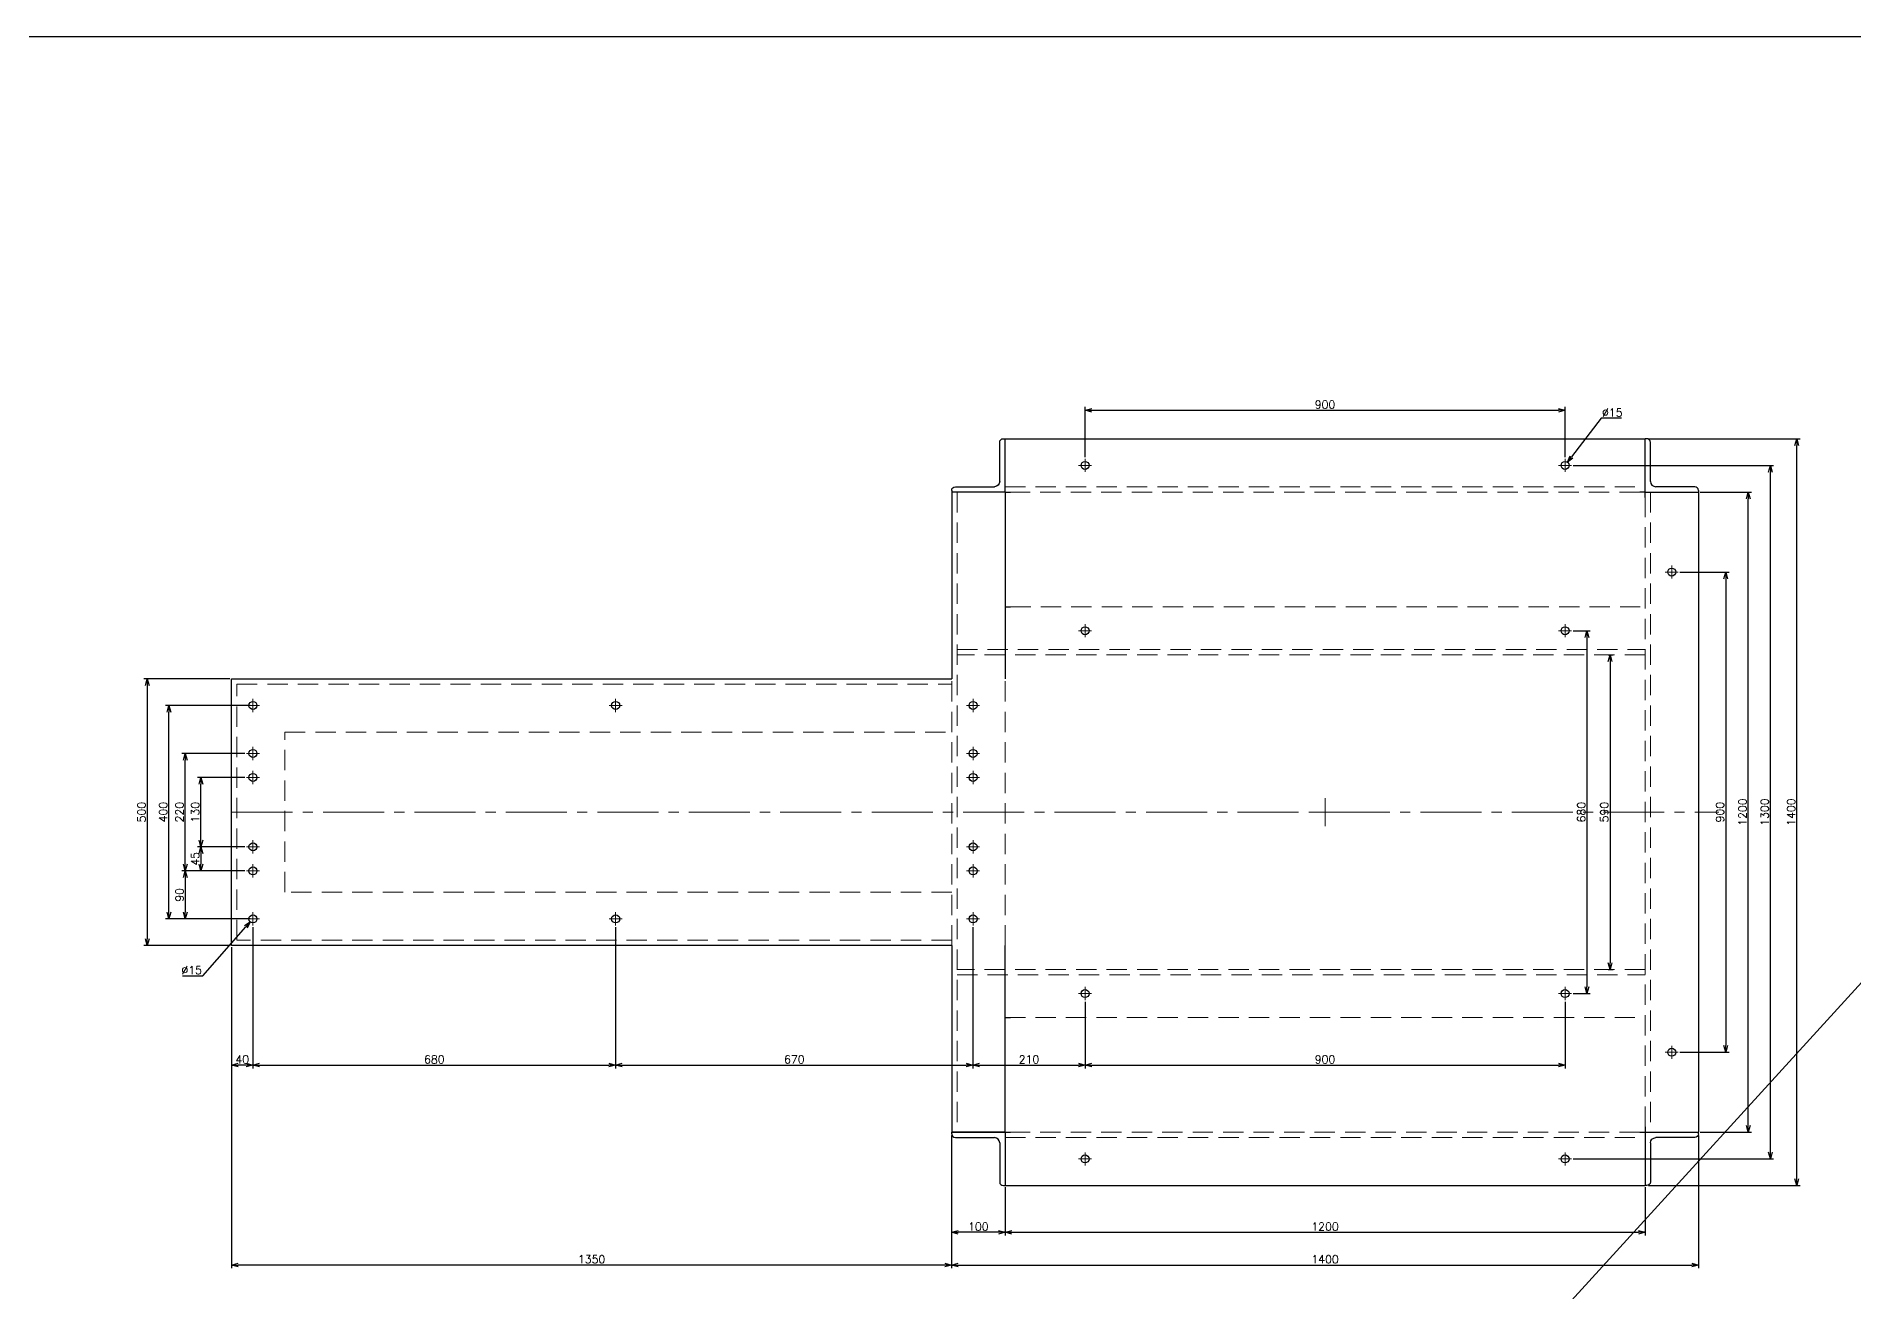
# Model space of a CAD drawing. Header units: millimetres. Extents: x -16130 to 36813, y -8099 to 27484.
# Drawn here: x -8907 to -5500, y 12528 to 14881 of the extents above; entities that cross this region are included whole.
import ezdxf

# ---------------------------------------------------------------- set-up
doc = ezdxf.new("R2010")
doc.units = ezdxf.units.MM
doc.header["$LTSCALE"] = 6
doc.header["$PDMODE"] = 99
doc.header["$PDSIZE"] = 1
doc.linetypes.add('CENTER2', pattern=[28.575, 19.05, -3.175, 3.175, -3.175])
doc.linetypes.add('HIDDEN', pattern=[9.525, 6.35, -3.175])
for name, color, linetype, lineweight in [('04_HIDDEN', 2, 'HIDDEN', 13), ('05_CENTER', 4, 'CENTER2', 13), ('08_DIM', 3, 'Continuous', 13)]:
    doc.layers.add(name, color=color, linetype=linetype, lineweight=lineweight)
doc.layers.add('10_DRAFT', color=8, linetype='Continuous', lineweight=0, plot=False)
doc.styles.add('KSS_TXT', font='txt.shx', dxfattribs={"bigfont": 'extfont2.shx'})
doc.dimstyles.new('KSS_DIM', dxfattribs={"dimtxt": 3, "dimasz": 2.5, "dimexe": 1.25, "dimexo": 0.625, "dimtad": 1, "dimdsep": 46, "dimtxsty": 'KSS_TXT', "dimblk": 'OPEN30', "dimcen": 0, "dimazin": 2, "dimtfac": 0.75, "dimtmove": 0, "dimatfit": 3, "dimldrblk": 'OPEN30', "dimfxl": 1, "dimtolj": 1, "dimarcsym": 0})
doc.dimstyles.new('KSS_DIM$3', dxfattribs={"dimtxt": 3, "dimasz": 2.5, "dimexe": 1.25, "dimexo": 0.625, "dimtad": 1, "dimtih": 1, "dimtoh": 1, "dimdsep": 46, "dimtxsty": 'KSS_TXT', "dimblk": 'OPEN30', "dimcen": 0, "dimazin": 2, "dimtfac": 0.75, "dimtofl": 0, "dimtmove": 0, "dimatfit": 3, "dimldrblk": 'OPEN30', "dimfxl": 1, "dimtolj": 1, "dimarcsym": 0})

# ---------------------------------------------------------------- blocks, each defined once
blk = doc.blocks.new('A$C2B834F33_1_1')
at = {"color": 0}
for p, q in [((0, 0), (-100, 0)), ((-100, -3), (-100, 0)), ((0, 0), (0, -100)), ((-93, -10), (-20, -10)), ((-10, -20), (-10, -93)), ((-3, -100), (0, -100))]:
    blk.add_line(p, q, dxfattribs=at)
for centre, radius, start, end in [((-93, -3), 7, 180, 270), ((-20, -20), 10, 0, 90), ((-3, -93), 7, 180, 270)]:
    blk.add_arc(centre, radius, start, end, dxfattribs=at)
blk = doc.blocks.new('A$C45290969_1_1')
at = {"color": 0}
for p, q in [((-600, 700), (600, 700)), ((-700, 600), (-700, 250)), ((-600, 600), (-590, 600)), ((-600, 600), (-600, 250)), ((600, 600), (590, 600)), ((600, 590), (600, 600)), ((700, 600), (700, -600)), ((-600, 385), (-590, 385)), ((-700, -250), (-700, -600)), ((-600, -600), (-600, -250)), ((-600, -385), (-590, -385)), ((-700, -600), (-600, -600)), ((-600, -600), (-600, -700)), ((-600, -600), (-590, -600)), ((590, -600), (600, -600)), ((600, -590), (600, -600)), ((-600, -700), (600, -700))]:
    blk.add_line(p, q, dxfattribs=at)
blk.add_lwpolyline([(-700, -250), (-2050, -250), (-2050, 250), (-700, 250)], dxfattribs=at)
for centre in [(-450, 650), (450, 650), (650, 450), (-450, 340), (450, 340), (-2010, 200), (-1330, 200), (-660, 200), (-2010, 110), (-660, 110), (-2010, 65), (-660, 65), (-2010, -65), (-660, -65), (-2010, -110), (-660, -110), (-2010, -200), (-1330, -200), (-660, -200), (-450, -340), (450, -340), (650, -450), (-450, -650), (450, -650)]:
    blk.add_circle(centre, 7.5, dxfattribs=at)
at = {"layer": '04_HIDDEN'}
for p, q in [((-690, 600), (-690, -600)), ((-600, 610), (600, 610)), ((590, 600), (-590, 600)), ((600, -590), (600, 590)), ((610, 600), (610, -600)), ((-590, 385), (600, 385)), ((-690, 305), (600, 305)), ((600, 295), (-690, 295)), ((-2040, -240), (-2040, 240)), ((-2040, 240), (-700, 240)), ((-700, -250), (-700, 250)), ((-600, -250), (-600, 250)), ((-1950, -150), (-1950, 150)), ((-1950, 150), (-700, 150)), ((-700, -150), (-1950, -150)), ((-700, -240), (-2040, -240)), ((600, -295), (-690, -295)), ((-690, -305), (600, -305)), ((-600, -385), (600, -385)), ((590, -600), (-600, -600)), ((-600, -610), (600, -610))]:
    blk.add_line(p, q, dxfattribs=at)
at = {"layer": '05_CENTER'}
for p, q in [((-437.7, 650), (-462.3, 650)), ((-450, 637.7), (-450, 662.3)), ((462.3, 650), (437.7, 650)), ((450, 637.7), (450, 662.3)), ((662.3, 450), (637.7, 450)), ((650, 437.7), (650, 462.3)), ((-450, 352.3), (-450, 327.7)), ((450, 352.3), (450, 327.7)), ((-437.7, 340), (-462.3, 340)), ((462.3, 340), (437.7, 340)), ((-2010, 187.7), (-2010, 212.3)), ((-1330, 187.7), (-1330, 212.3)), ((-660, 187.7), (-660, 212.3)), ((-1997.7, 200), (-2022.3, 200)), ((-1317.7, 200), (-1342.3, 200)), ((-647.7, 200), (-672.3, 200)), ((-1997.7, 110), (-2022.3, 110)), ((-2010, 122.3), (-2010, 97.7)), ((-647.7, 110), (-672.3, 110)), ((-660, 122.3), (-660, 97.7)), ((-2010, 77.3), (-2010, 52.7)), ((-660, 77.3), (-660, 52.7)), ((-1997.7, 65), (-2022.3, 65)), ((-647.7, 65), (-672.3, 65)), ((-2050, 0), (738.3, 0)), ((-1997.7, -65), (-2022.3, -65)), ((-2010, -77.3), (-2010, -52.7)), ((-647.7, -65), (-672.3, -65)), ((-660, -77.3), (-660, -52.7)), ((-2010, -122.3), (-2010, -97.7)), ((-660, -122.3), (-660, -97.7)), ((-1997.7, -110), (-2022.3, -110)), ((-647.7, -110), (-672.3, -110)), ((-1997.7, -200), (-2022.3, -200)), ((-2010, -212.3), (-2010, -187.7)), ((-1317.7, -200), (-1342.3, -200)), ((-1330, -212.3), (-1330, -187.7)), ((-647.7, -200), (-672.3, -200)), ((-660, -212.3), (-660, -187.7)), ((-437.7, -340), (-462.3, -340)), ((-450, -352.3), (-450, -327.7)), ((462.3, -340), (437.7, -340)), ((450, -352.3), (450, -327.7)), ((650, -462.3), (650, -437.7)), ((662.3, -450), (637.7, -450)), ((-450, -662.3), (-450, -637.7)), ((450, -662.3), (450, -637.7)), ((-437.7, -650), (-462.3, -650)), ((462.3, -650), (437.7, -650))]:
    blk.add_line(p, q, dxfattribs=at)
at = {"layer": '10_DRAFT'}
for p, q in [((26, 0), (-26, 0)), ((0, -26), (0, 26))]:
    blk.add_line(p, q, dxfattribs=at)
at = {"xscale": -1, "rotation": 180}
blk.add_blockref('A$C2B834F33_1_1', (-600, 600), dxfattribs=at)
at = {"rotation": 180}
blk.add_blockref('A$C2B834F33_1_1', (600, 600), dxfattribs=at)
blk.add_blockref('A$C2B834F33_1_1', (-600, -600))
at = {"xscale": -1}
blk.add_blockref('A$C2B834F33_1_1', (600, -600), dxfattribs=at)
blk = doc.blocks.new('_Open30')
at = {"color": 0, "linetype": 'ByBlock', "lineweight": -2}
for p, q in [((-1, 0.27), (0, 0)), ((0, 0), (-1, -0.27)), ((0, 0), (-1, 0))]:
    blk.add_line(p, q, dxfattribs=at)
blk = doc.blocks.new('*D1753')
at = {"layer": '08_DIM', "color": 0, "lineweight": -2, "transparency": 16777216}
for p, q in [((-8543.9, 13676.8), (-8705.2, 13676.8)), ((-8699, 13664.3), (-8699, 13189.3)), ((-8543.9, 13176.8), (-8705.2, 13176.8))]:
    blk.add_line(p, q, dxfattribs=at)
at = {"layer": 'Defpoints', "color": 0, "transparency": 16777216}
for p in [(-8540.8, 13676.8), (-8699, 13176.8), (-8540.8, 13176.8)]:
    blk.add_point(p, dxfattribs=at)
at = {"layer": '08_DIM', "color": 0, "lineweight": -2, "transparency": 16777216, "xscale": 12.5, "yscale": 12.5, "zscale": 12.5}
for p, rotation in [((-8699, 13676.8), 90), ((-8699, 13176.8), 270)]:
    blk.add_blockref('_Open30', p, dxfattribs=dict(at, rotation=rotation))
at = {"layer": '08_DIM', "color": 0, "transparency": 16777216, "insert": (-8709.6, 13426.8), "char_height": 15, "attachment_point": 5, "rotation": 90, "style": 'KSS_TXT'}
blk.add_mtext('\\A1;500', dxfattribs=at)
blk = doc.blocks.new('*D1783')
at = {"layer": '08_DIM', "color": 0, "lineweight": -2, "transparency": 16777216}
for p, q in [((-7190.8, 12820.7), (-7190.8, 12633.2)), ((-7090.8, 12723.7), (-7090.8, 12633.2)), ((-7103.3, 12639.4), (-7178.3, 12639.4))]:
    blk.add_line(p, q, dxfattribs=at)
at = {"layer": 'Defpoints', "color": 0, "transparency": 16777216}
for p in [(-7190.8, 12823.8), (-7090.8, 12726.8), (-7190.8, 12639.4)]:
    blk.add_point(p, dxfattribs=at)
at = {"layer": '08_DIM', "color": 0, "lineweight": -2, "transparency": 16777216, "xscale": 12.5, "yscale": 12.5, "zscale": 12.5, "rotation": 180}
blk.add_blockref('_Open30', (-7190.8, 12639.4), dxfattribs=at)
at = {"layer": '08_DIM', "color": 0, "lineweight": -2, "transparency": 16777216, "xscale": 12.5, "yscale": 12.5, "zscale": 12.5}
blk.add_blockref('_Open30', (-7090.8, 12639.4), dxfattribs=at)
at = {"layer": '08_DIM', "color": 0, "transparency": 16777216, "insert": (-7140.8, 12650), "char_height": 15, "attachment_point": 5, "style": 'KSS_TXT'}
blk.add_mtext('\\A1;100', dxfattribs=at)
blk = doc.blocks.new('*D1784')
at = {"layer": '08_DIM', "color": 0, "lineweight": -2, "transparency": 16777216}
for p, q in [((-7090.8, 12723.7), (-7090.8, 12633.2)), ((-5890.8, 12723.7), (-5890.8, 12633.2)), ((-7078.3, 12639.4), (-5903.3, 12639.4))]:
    blk.add_line(p, q, dxfattribs=at)
at = {"layer": 'Defpoints', "color": 0, "transparency": 16777216}
for p in [(-7090.8, 12726.8), (-5890.8, 12726.8), (-5890.8, 12639.4)]:
    blk.add_point(p, dxfattribs=at)
at = {"layer": '08_DIM', "color": 0, "lineweight": -2, "transparency": 16777216, "xscale": 12.5, "yscale": 12.5, "zscale": 12.5, "rotation": 180}
blk.add_blockref('_Open30', (-7090.8, 12639.4), dxfattribs=at)
at = {"layer": '08_DIM', "color": 0, "lineweight": -2, "transparency": 16777216, "xscale": 12.5, "yscale": 12.5, "zscale": 12.5}
blk.add_blockref('_Open30', (-5890.8, 12639.4), dxfattribs=at)
at = {"layer": '08_DIM', "color": 0, "transparency": 16777216, "insert": (-6490.8, 12650), "char_height": 15, "attachment_point": 5, "style": 'KSS_TXT'}
blk.add_mtext('\\A1;1200', dxfattribs=at)
blk = doc.blocks.new('*D1785')
at = {"layer": '08_DIM', "color": 0, "lineweight": -2, "transparency": 16777216}
for p, q in [((-7190.8, 12820.7), (-7190.8, 12571.8)), ((-5790.8, 12820.7), (-5790.8, 12571.8)), ((-7178.3, 12578), (-5803.3, 12578))]:
    blk.add_line(p, q, dxfattribs=at)
at = {"layer": 'Defpoints', "color": 0, "transparency": 16777216}
for p in [(-7190.8, 12823.8), (-5790.8, 12823.8), (-5790.8, 12578)]:
    blk.add_point(p, dxfattribs=at)
at = {"layer": '08_DIM', "color": 0, "lineweight": -2, "transparency": 16777216, "xscale": 12.5, "yscale": 12.5, "zscale": 12.5, "rotation": 180}
blk.add_blockref('_Open30', (-7190.8, 12578), dxfattribs=at)
at = {"layer": '08_DIM', "color": 0, "lineweight": -2, "transparency": 16777216, "xscale": 12.5, "yscale": 12.5, "zscale": 12.5}
blk.add_blockref('_Open30', (-5790.8, 12578), dxfattribs=at)
at = {"layer": '08_DIM', "color": 0, "transparency": 16777216, "insert": (-6490.8, 12588.7), "char_height": 15, "attachment_point": 5, "style": 'KSS_TXT'}
blk.add_mtext('\\A1;1400', dxfattribs=at)
blk = doc.blocks.new('*D1786')
at = {"layer": '08_DIM', "color": 0, "lineweight": -2, "transparency": 16777216}
for p, q in [((-5787.6, 14026.8), (-5691, 14026.8)), ((-5697.3, 12839.3), (-5697.3, 14014.3)), ((-5787.6, 12826.8), (-5691, 12826.8))]:
    blk.add_line(p, q, dxfattribs=at)
at = {"layer": 'Defpoints', "color": 0, "transparency": 16777216}
for p in [(-5790.8, 14026.8), (-5697.3, 14026.8), (-5790.8, 12826.8)]:
    blk.add_point(p, dxfattribs=at)
at = {"layer": '08_DIM', "color": 0, "lineweight": -2, "transparency": 16777216, "xscale": 12.5, "yscale": 12.5, "zscale": 12.5}
for p, rotation in [((-5697.3, 14026.8), 90), ((-5697.3, 12826.8), 270)]:
    blk.add_blockref('_Open30', p, dxfattribs=dict(at, rotation=rotation))
at = {"layer": '08_DIM', "color": 0, "transparency": 16777216, "insert": (-5707.9, 13426.8), "char_height": 15, "attachment_point": 5, "rotation": 90, "style": 'KSS_TXT'}
blk.add_mtext('\\A1;1200', dxfattribs=at)
blk = doc.blocks.new('*D1787')
at = {"layer": '08_DIM', "color": 0, "lineweight": -2, "transparency": 16777216}
for p, q in [((-5884.6, 14126.8), (-5600, 14126.8)), ((-5606.3, 12739.3), (-5606.3, 14114.3)), ((-5884.6, 12726.8), (-5600, 12726.8))]:
    blk.add_line(p, q, dxfattribs=at)
at = {"layer": 'Defpoints', "color": 0, "transparency": 16777216}
for p in [(-5887.8, 14126.8), (-5606.3, 14126.8), (-5887.8, 12726.8)]:
    blk.add_point(p, dxfattribs=at)
at = {"layer": '08_DIM', "color": 0, "lineweight": -2, "transparency": 16777216, "xscale": 12.5, "yscale": 12.5, "zscale": 12.5}
for p, rotation in [((-5606.3, 14126.8), 90), ((-5606.3, 12726.8), 270)]:
    blk.add_blockref('_Open30', p, dxfattribs=dict(at, rotation=rotation))
at = {"layer": '08_DIM', "color": 0, "transparency": 16777216, "insert": (-5616.9, 13426.8), "char_height": 15, "attachment_point": 5, "rotation": 90, "style": 'KSS_TXT'}
blk.add_mtext('\\A1;1400', dxfattribs=at)
blk = doc.blocks.new('*D1798')
at = {"layer": '08_DIM', "color": 0, "lineweight": -2, "transparency": 16777216}
for p, q in [((-8540.8, 13173.7), (-8540.8, 12571.8)), ((-7190.8, 12820.7), (-7190.8, 12571.8)), ((-7203.3, 12578), (-8528.3, 12578))]:
    blk.add_line(p, q, dxfattribs=at)
at = {"layer": 'Defpoints', "color": 0, "transparency": 16777216}
for p in [(-8540.8, 13176.8), (-7190.8, 12823.8), (-8540.8, 12578)]:
    blk.add_point(p, dxfattribs=at)
at = {"layer": '08_DIM', "color": 0, "lineweight": -2, "transparency": 16777216, "xscale": 12.5, "yscale": 12.5, "zscale": 12.5, "rotation": 180}
blk.add_blockref('_Open30', (-8540.8, 12578), dxfattribs=at)
at = {"layer": '08_DIM', "color": 0, "lineweight": -2, "transparency": 16777216, "xscale": 12.5, "yscale": 12.5, "zscale": 12.5}
blk.add_blockref('_Open30', (-7190.8, 12578), dxfattribs=at)
at = {"layer": '08_DIM', "color": 0, "transparency": 16777216, "insert": (-7865.8, 12588.7), "char_height": 15, "attachment_point": 5, "style": 'KSS_TXT'}
blk.add_mtext('\\A1;1350', dxfattribs=at)
blk = doc.blocks.new('*D1828')
at = {"layer": '08_DIM', "color": 0, "lineweight": -2, "transparency": 16777216}
for p, q in [((-6940.8, 14092.3), (-6940.8, 14186.5)), ((-6928.3, 14180.2), (-6053.3, 14180.2)), ((-6040.8, 14092.3), (-6040.8, 14186.5))]:
    blk.add_line(p, q, dxfattribs=at)
at = {"layer": 'Defpoints', "color": 0, "transparency": 16777216}
for p in [(-6040.8, 14180.2), (-6940.8, 14089.1), (-6040.8, 14089.1)]:
    blk.add_point(p, dxfattribs=at)
at = {"layer": '08_DIM', "color": 0, "lineweight": -2, "transparency": 16777216, "xscale": 12.5, "yscale": 12.5, "zscale": 12.5, "rotation": 180}
blk.add_blockref('_Open30', (-6940.8, 14180.2), dxfattribs=at)
at = {"layer": '08_DIM', "color": 0, "lineweight": -2, "transparency": 16777216, "xscale": 12.5, "yscale": 12.5, "zscale": 12.5}
blk.add_blockref('_Open30', (-6040.8, 14180.2), dxfattribs=at)
at = {"layer": '08_DIM', "color": 0, "transparency": 16777216, "insert": (-6490.8, 14190.8), "char_height": 15, "attachment_point": 5, "style": 'KSS_TXT'}
blk.add_mtext('\\A1;900', dxfattribs=at)
blk = doc.blocks.new('*D1829')
at = {"layer": '08_DIM', "color": 0, "lineweight": -2, "transparency": 16777216}
for p, q in [((-5825.3, 13876.8), (-5733.3, 13876.8)), ((-5739.6, 13864.3), (-5739.6, 12989.3)), ((-5825.3, 12976.8), (-5733.3, 12976.8))]:
    blk.add_line(p, q, dxfattribs=at)
at = {"layer": 'Defpoints', "color": 0, "transparency": 16777216}
for p in [(-5828.4, 13876.8), (-5828.4, 12976.8), (-5739.6, 12976.8)]:
    blk.add_point(p, dxfattribs=at)
at = {"layer": '08_DIM', "color": 0, "lineweight": -2, "transparency": 16777216, "xscale": 12.5, "yscale": 12.5, "zscale": 12.5}
for p, rotation in [((-5739.6, 13876.8), 90), ((-5739.6, 12976.8), 270)]:
    blk.add_blockref('_Open30', p, dxfattribs=dict(at, rotation=rotation))
at = {"layer": '08_DIM', "color": 0, "transparency": 16777216, "insert": (-5750.2, 13426.8), "char_height": 15, "attachment_point": 5, "rotation": 90, "style": 'KSS_TXT'}
blk.add_mtext('\\A1;900', dxfattribs=at)
blk = doc.blocks.new('*D1830')
at = {"layer": '08_DIM', "color": 0, "lineweight": -2, "transparency": 16777216}
for p, q in [((-6025.3, 13766.8), (-5993.4, 13766.8)), ((-5999.7, 13754.3), (-5999.7, 13099.3)), ((-6025.3, 13086.8), (-5993.4, 13086.8))]:
    blk.add_line(p, q, dxfattribs=at)
at = {"layer": 'Defpoints', "color": 0, "transparency": 16777216}
for p in [(-6028.4, 13766.8), (-6028.4, 13086.8), (-5999.7, 13086.8)]:
    blk.add_point(p, dxfattribs=at)
at = {"layer": '08_DIM', "color": 0, "lineweight": -2, "transparency": 16777216, "xscale": 12.5, "yscale": 12.5, "zscale": 12.5}
for p, rotation in [((-5999.7, 13766.8), 90), ((-5999.7, 13086.8), 270)]:
    blk.add_blockref('_Open30', p, dxfattribs=dict(at, rotation=rotation))
at = {"layer": '08_DIM', "color": 0, "transparency": 16777216, "insert": (-6010.3, 13426.8), "char_height": 15, "attachment_point": 5, "rotation": 90, "style": 'KSS_TXT'}
blk.add_mtext('\\A1;680', dxfattribs=at)
blk = doc.blocks.new('*D1831')
at = {"layer": '08_DIM', "color": 0, "lineweight": -2, "transparency": 16777216}
for p, q in [((-8506.2, 13626.8), (-8664.5, 13626.8)), ((-8658.3, 13239.3), (-8658.3, 13614.3)), ((-8506.2, 13226.8), (-8664.5, 13226.8))]:
    blk.add_line(p, q, dxfattribs=at)
at = {"layer": 'Defpoints', "color": 0, "transparency": 16777216}
for p in [(-8658.3, 13626.8), (-8503.1, 13626.8), (-8503.1, 13226.8)]:
    blk.add_point(p, dxfattribs=at)
at = {"layer": '08_DIM', "color": 0, "lineweight": -2, "transparency": 16777216, "xscale": 12.5, "yscale": 12.5, "zscale": 12.5}
for p, rotation in [((-8658.3, 13626.8), 90), ((-8658.3, 13226.8), 270)]:
    blk.add_blockref('_Open30', p, dxfattribs=dict(at, rotation=rotation))
at = {"layer": '08_DIM', "color": 0, "transparency": 16777216, "insert": (-8668.9, 13426.8), "char_height": 15, "attachment_point": 5, "rotation": 90, "style": 'KSS_TXT'}
blk.add_mtext('\\A1;400', dxfattribs=at)
blk = doc.blocks.new('*D1832')
at = {"layer": '08_DIM', "color": 0, "lineweight": -2, "transparency": 16777216}
for p, q in [((-8500.8, 13211.3), (-8500.8, 12946.4)), ((-8540.8, 13173.7), (-8540.8, 12946.4)), ((-8513.3, 12952.7), (-8528.3, 12952.7))]:
    blk.add_line(p, q, dxfattribs=at)
at = {"layer": 'Defpoints', "color": 0, "transparency": 16777216}
for p in [(-8500.8, 13214.5), (-8540.8, 13176.8), (-8540.8, 12952.7)]:
    blk.add_point(p, dxfattribs=at)
at = {"layer": '08_DIM', "color": 0, "lineweight": -2, "transparency": 16777216, "xscale": 12.5, "yscale": 12.5, "zscale": 12.5, "rotation": 180}
blk.add_blockref('_Open30', (-8540.8, 12952.7), dxfattribs=at)
at = {"layer": '08_DIM', "color": 0, "lineweight": -2, "transparency": 16777216, "xscale": 12.5, "yscale": 12.5, "zscale": 12.5}
blk.add_blockref('_Open30', (-8500.8, 12952.7), dxfattribs=at)
at = {"layer": '08_DIM', "color": 0, "transparency": 16777216, "insert": (-8520.8, 12963.3), "char_height": 15, "attachment_point": 5, "style": 'KSS_TXT'}
blk.add_mtext('\\A1;40', dxfattribs=at)
blk = doc.blocks.new('*D1833')
at = {"layer": '08_DIM', "color": 0, "lineweight": -2, "transparency": 16777216}
for p, q in [((-8500.8, 13211.3), (-8500.8, 12946.4)), ((-7820.8, 13211.3), (-7820.8, 12946.4)), ((-8488.3, 12952.7), (-7833.3, 12952.7))]:
    blk.add_line(p, q, dxfattribs=at)
at = {"layer": 'Defpoints', "color": 0, "transparency": 16777216}
for p in [(-8500.8, 13214.5), (-7820.8, 13214.5), (-7820.8, 12952.7)]:
    blk.add_point(p, dxfattribs=at)
at = {"layer": '08_DIM', "color": 0, "lineweight": -2, "transparency": 16777216, "xscale": 12.5, "yscale": 12.5, "zscale": 12.5, "rotation": 180}
blk.add_blockref('_Open30', (-8500.8, 12952.7), dxfattribs=at)
at = {"layer": '08_DIM', "color": 0, "lineweight": -2, "transparency": 16777216, "xscale": 12.5, "yscale": 12.5, "zscale": 12.5}
blk.add_blockref('_Open30', (-7820.8, 12952.7), dxfattribs=at)
at = {"layer": '08_DIM', "color": 0, "transparency": 16777216, "insert": (-8160.8, 12963.3), "char_height": 15, "attachment_point": 5, "style": 'KSS_TXT'}
blk.add_mtext('\\A1;680', dxfattribs=at)
blk = doc.blocks.new('*D1834')
at = {"layer": '08_DIM', "color": 0, "lineweight": -2, "transparency": 16777216}
for p, q in [((-7820.8, 13211.3), (-7820.8, 12946.4)), ((-7150.8, 13211.3), (-7150.8, 12946.4)), ((-7808.3, 12952.7), (-7163.3, 12952.7))]:
    blk.add_line(p, q, dxfattribs=at)
at = {"layer": 'Defpoints', "color": 0, "transparency": 16777216}
for p in [(-7820.8, 13214.5), (-7150.8, 13214.5), (-7150.8, 12952.7)]:
    blk.add_point(p, dxfattribs=at)
at = {"layer": '08_DIM', "color": 0, "lineweight": -2, "transparency": 16777216, "xscale": 12.5, "yscale": 12.5, "zscale": 12.5, "rotation": 180}
blk.add_blockref('_Open30', (-7820.8, 12952.7), dxfattribs=at)
at = {"layer": '08_DIM', "color": 0, "lineweight": -2, "transparency": 16777216, "xscale": 12.5, "yscale": 12.5, "zscale": 12.5}
blk.add_blockref('_Open30', (-7150.8, 12952.7), dxfattribs=at)
at = {"layer": '08_DIM', "color": 0, "transparency": 16777216, "insert": (-7485.8, 12963.3), "char_height": 15, "attachment_point": 5, "style": 'KSS_TXT'}
blk.add_mtext('\\A1;670', dxfattribs=at)
blk = doc.blocks.new('*D1835')
at = {"layer": '08_DIM', "color": 0, "lineweight": -2, "transparency": 16777216}
for p, q in [((-7150.8, 13211.3), (-7150.8, 12946.4)), ((-6940.8, 13071.3), (-6940.8, 12946.4)), ((-7138.3, 12952.7), (-6953.3, 12952.7))]:
    blk.add_line(p, q, dxfattribs=at)
at = {"layer": 'Defpoints', "color": 0, "transparency": 16777216}
for p in [(-7150.8, 13214.5), (-6940.8, 13074.5), (-6940.8, 12952.7)]:
    blk.add_point(p, dxfattribs=at)
at = {"layer": '08_DIM', "color": 0, "lineweight": -2, "transparency": 16777216, "xscale": 12.5, "yscale": 12.5, "zscale": 12.5, "rotation": 180}
blk.add_blockref('_Open30', (-7150.8, 12952.7), dxfattribs=at)
at = {"layer": '08_DIM', "color": 0, "lineweight": -2, "transparency": 16777216, "xscale": 12.5, "yscale": 12.5, "zscale": 12.5}
blk.add_blockref('_Open30', (-6940.8, 12952.7), dxfattribs=at)
at = {"layer": '08_DIM', "color": 0, "transparency": 16777216, "insert": (-7045.8, 12963.3), "char_height": 15, "attachment_point": 5, "style": 'KSS_TXT'}
blk.add_mtext('\\A1;210', dxfattribs=at)
blk = doc.blocks.new('*D1836')
at = {"layer": '08_DIM', "color": 0, "lineweight": -2, "transparency": 16777216}
for p, q in [((-6940.8, 13071.3), (-6940.8, 12946.4)), ((-6040.8, 13071.3), (-6040.8, 12946.4)), ((-6928.3, 12952.7), (-6053.3, 12952.7))]:
    blk.add_line(p, q, dxfattribs=at)
at = {"layer": 'Defpoints', "color": 0, "transparency": 16777216}
for p in [(-6940.8, 13074.5), (-6040.8, 13074.5), (-6040.8, 12952.7)]:
    blk.add_point(p, dxfattribs=at)
at = {"layer": '08_DIM', "color": 0, "lineweight": -2, "transparency": 16777216, "xscale": 12.5, "yscale": 12.5, "zscale": 12.5, "rotation": 180}
blk.add_blockref('_Open30', (-6940.8, 12952.7), dxfattribs=at)
at = {"layer": '08_DIM', "color": 0, "lineweight": -2, "transparency": 16777216, "xscale": 12.5, "yscale": 12.5, "zscale": 12.5}
blk.add_blockref('_Open30', (-6040.8, 12952.7), dxfattribs=at)
at = {"layer": '08_DIM', "color": 0, "transparency": 16777216, "insert": (-6490.8, 12963.3), "char_height": 15, "attachment_point": 5, "style": 'KSS_TXT'}
blk.add_mtext('\\A1;900', dxfattribs=at)
blk = doc.blocks.new('*D1837')
at = {"layer": '08_DIM', "color": 0, "lineweight": -2, "transparency": 16777216}
for p, q in [((-8595, 13120), (-8514, 13211.8)), ((-8633.1, 13120), (-8595, 13120))]:
    blk.add_line(p, q, dxfattribs=at)
at = {"layer": 'Defpoints', "color": 0, "transparency": 16777216}
for p in [(-8505.7, 13221.2), (-8495.8, 13232.4)]:
    blk.add_point(p, dxfattribs=at)
at = {"layer": '08_DIM', "color": 0, "lineweight": -2, "transparency": 16777216, "xscale": 12.5, "yscale": 12.5, "zscale": 12.5, "rotation": 48.58765940220798}
blk.add_blockref('_Open30', (-8505.7, 13221.2), dxfattribs=at)
at = {"layer": '08_DIM', "color": 0, "transparency": 16777216, "insert": (-8615.6, 13130.6), "char_height": 15, "attachment_point": 5, "style": 'KSS_TXT'}
blk.add_mtext('\\A1;%%C15', dxfattribs=at)
blk = doc.blocks.new('*D1838')
at = {"layer": '08_DIM', "color": 0, "lineweight": -2, "transparency": 16777216}
for p, q in [((-5972.8, 14165.1), (-6028.6, 14092.6)), ((-5934.7, 14165.1), (-5972.8, 14165.1))]:
    blk.add_line(p, q, dxfattribs=at)
at = {"layer": 'Defpoints', "color": 0, "transparency": 16777216}
for p in [(-6036.2, 14082.7), (-6045.3, 14070.8)]:
    blk.add_point(p, dxfattribs=at)
at = {"layer": '08_DIM', "color": 0, "lineweight": -2, "transparency": 16777216, "xscale": 12.5, "yscale": 12.5, "zscale": 12.5, "rotation": 232.4133216776412}
blk.add_blockref('_Open30', (-6036.2, 14082.7), dxfattribs=at)
at = {"layer": '08_DIM', "color": 0, "transparency": 16777216, "insert": (-5952.2, 14175.7), "char_height": 15, "attachment_point": 5, "style": 'KSS_TXT'}
blk.add_mtext('\\A1;%%C15', dxfattribs=at)
blk = doc.blocks.new('*D1839')
at = {"layer": '08_DIM', "color": 0, "lineweight": -2, "transparency": 16777216}
for p, q in [((-5959.9, 13721.8), (-5950.3, 13721.8)), ((-5956.5, 13709.3), (-5956.5, 13144.3)), ((-5959.9, 13131.8), (-5950.3, 13131.8))]:
    blk.add_line(p, q, dxfattribs=at)
at = {"layer": 'Defpoints', "color": 0, "transparency": 16777216}
for p in [(-5963.1, 13721.8), (-5963.1, 13131.8), (-5956.5, 13131.8)]:
    blk.add_point(p, dxfattribs=at)
at = {"layer": '08_DIM', "color": 0, "lineweight": -2, "transparency": 16777216, "xscale": 12.5, "yscale": 12.5, "zscale": 12.5}
for p, rotation in [((-5956.5, 13721.8), 90), ((-5956.5, 13131.8), 270)]:
    blk.add_blockref('_Open30', p, dxfattribs=dict(at, rotation=rotation))
at = {"layer": '08_DIM', "color": 0, "transparency": 16777216, "insert": (-5967.2, 13426.8), "char_height": 15, "attachment_point": 5, "rotation": 90, "style": 'KSS_TXT'}
blk.add_mtext('\\A1;590', dxfattribs=at)
blk = doc.blocks.new('*D1899')
at = {"layer": '08_DIM', "color": 0, "lineweight": -2, "transparency": 16777216}
for p, q in [((-6025.3, 14076.8), (-5649.7, 14076.8)), ((-5655.9, 12789.3), (-5655.9, 14064.3)), ((-6025.3, 12776.8), (-5649.7, 12776.8))]:
    blk.add_line(p, q, dxfattribs=at)
at = {"layer": 'Defpoints', "color": 0, "transparency": 16777216}
for p in [(-6028.4, 14076.8), (-5655.9, 14076.8), (-6028.4, 12776.8)]:
    blk.add_point(p, dxfattribs=at)
at = {"layer": '08_DIM', "color": 0, "lineweight": -2, "transparency": 16777216, "xscale": 12.5, "yscale": 12.5, "zscale": 12.5}
for p, rotation in [((-5655.9, 14076.8), 90), ((-5655.9, 12776.8), 270)]:
    blk.add_blockref('_Open30', p, dxfattribs=dict(at, rotation=rotation))
at = {"layer": '08_DIM', "color": 0, "transparency": 16777216, "insert": (-5666.5, 13426.8), "char_height": 15, "attachment_point": 5, "rotation": 90, "style": 'KSS_TXT'}
blk.add_mtext('\\A1;1300', dxfattribs=at)
blk = doc.blocks.new('*D2182')
at = {"layer": '08_DIM', "color": 0, "lineweight": -2, "transparency": 16777216}
for p, q in [((-8516.2, 13536.8), (-8634.1, 13536.8)), ((-8627.8, 13329.3), (-8627.8, 13524.3)), ((-8516.2, 13316.8), (-8634.1, 13316.8))]:
    blk.add_line(p, q, dxfattribs=at)
at = {"layer": 'Defpoints', "color": 0, "transparency": 16777216}
for p in [(-8627.8, 13536.8), (-8513.1, 13536.8), (-8513.1, 13316.8)]:
    blk.add_point(p, dxfattribs=at)
at = {"layer": '08_DIM', "color": 0, "lineweight": -2, "transparency": 16777216, "xscale": 12.5, "yscale": 12.5, "zscale": 12.5}
for p, rotation in [((-8627.8, 13536.8), 90), ((-8627.8, 13316.8), 270)]:
    blk.add_blockref('_Open30', p, dxfattribs=dict(at, rotation=rotation))
at = {"layer": '08_DIM', "color": 0, "transparency": 16777216, "insert": (-8638.4, 13426.8), "char_height": 15, "attachment_point": 5, "rotation": 90, "style": 'KSS_TXT'}
blk.add_mtext('\\A1;220', dxfattribs=at)
blk = doc.blocks.new('*D2183')
at = {"layer": '08_DIM', "color": 0, "lineweight": -2, "transparency": 16777216}
for p, q in [((-8516.2, 13491.8), (-8604.7, 13491.8)), ((-8598.4, 13374.3), (-8598.4, 13479.3)), ((-8516.2, 13361.8), (-8604.7, 13361.8))]:
    blk.add_line(p, q, dxfattribs=at)
at = {"layer": 'Defpoints', "color": 0, "transparency": 16777216}
for p in [(-8598.4, 13491.8), (-8513.1, 13491.8), (-8513.1, 13361.8)]:
    blk.add_point(p, dxfattribs=at)
at = {"layer": '08_DIM', "color": 0, "lineweight": -2, "transparency": 16777216, "xscale": 12.5, "yscale": 12.5, "zscale": 12.5}
for p, rotation in [((-8598.4, 13491.8), 90), ((-8598.4, 13361.8), 270)]:
    blk.add_blockref('_Open30', p, dxfattribs=dict(at, rotation=rotation))
at = {"layer": '08_DIM', "color": 0, "transparency": 16777216, "insert": (-8609, 13426.8), "char_height": 15, "attachment_point": 5, "rotation": 90, "style": 'KSS_TXT'}
blk.add_mtext('\\A1;130', dxfattribs=at)
blk = doc.blocks.new('*D2184')
at = {"layer": '08_DIM', "color": 0, "lineweight": -2, "transparency": 16777216}
for p, q in [((-8516.2, 13316.8), (-8634.1, 13316.8)), ((-8627.8, 13304.3), (-8627.8, 13239.3)), ((-8516.2, 13226.8), (-8634.1, 13226.8))]:
    blk.add_line(p, q, dxfattribs=at)
at = {"layer": 'Defpoints', "color": 0, "transparency": 16777216}
for p in [(-8513.1, 13316.8), (-8627.8, 13226.8), (-8513.1, 13226.8)]:
    blk.add_point(p, dxfattribs=at)
at = {"layer": '08_DIM', "color": 0, "lineweight": -2, "transparency": 16777216, "xscale": 12.5, "yscale": 12.5, "zscale": 12.5}
for p, rotation in [((-8627.8, 13316.8), 90), ((-8627.8, 13226.8), 270)]:
    blk.add_blockref('_Open30', p, dxfattribs=dict(at, rotation=rotation))
at = {"layer": '08_DIM', "color": 0, "transparency": 16777216, "insert": (-8638.4, 13271.8), "char_height": 15, "attachment_point": 5, "rotation": 90, "style": 'KSS_TXT'}
blk.add_mtext('\\A1;90', dxfattribs=at)
blk = doc.blocks.new('*D2185')
at = {"layer": '08_DIM', "color": 0, "lineweight": -2, "transparency": 16777216}
for p, q in [((-8516.2, 13361.8), (-8604.7, 13361.8)), ((-8598.4, 13349.3), (-8598.4, 13329.3)), ((-8516.2, 13316.8), (-8604.7, 13316.8))]:
    blk.add_line(p, q, dxfattribs=at)
at = {"layer": 'Defpoints', "color": 0, "transparency": 16777216}
for p in [(-8513.1, 13361.8), (-8598.4, 13316.8), (-8513.1, 13316.8)]:
    blk.add_point(p, dxfattribs=at)
at = {"layer": '08_DIM', "color": 0, "lineweight": -2, "transparency": 16777216, "xscale": 12.5, "yscale": 12.5, "zscale": 12.5}
for p, rotation in [((-8598.4, 13361.8), 90), ((-8598.4, 13316.8), 270)]:
    blk.add_blockref('_Open30', p, dxfattribs=dict(at, rotation=rotation))
at = {"layer": '08_DIM', "color": 0, "transparency": 16777216, "insert": (-8609.1, 13339.3), "char_height": 15, "attachment_point": 5, "rotation": 90, "style": 'KSS_TXT'}
blk.add_mtext('\\A1;45', dxfattribs=at)

msp = doc.modelspace()

# ---------------------------------------------------------------- linework, layer by layer
at = {"color": 2}
msp.add_line((-4299.339, 14406.98813), (-11273.00944, 6764.54091), dxfattribs=at)
msp.add_lwpolyline([(-16130.25216, 14880.92178), (-1651.04794, 14880.92178), (-1651.04794, 6324.74419), (-16130.25216, 6324.74419)], close=True, dxfattribs=at)

# ---------------------------------------------------------------- block references
msp.add_blockref('A$C45290969_1_1', (-6490.75067, 13426.79212))

# ---------------------------------------------------------------- dimensions: what is measured, and where the dimension line sits
at = {"layer": '08_DIM'}
for base, p1, p2, picture, middle in [((-6040.75067, 14180.2226), (-6940.75067, 14089.13317), (-6040.75067, 14089.13317), '*D1828', (-6490.75067, 14190.8476)), ((-8540.75068, 12952.68842), (-8500.75068, 13214.45107), (-8540.75068, 13176.79212), '*D1832', (-8520.75068, 12963.31342)), ((-7820.75068, 12952.68842), (-8500.75068, 13214.45107), (-7820.75068, 13214.45107), '*D1833', (-8160.75068, 12963.31342)), ((-7150.75068, 12952.68842), (-7820.75068, 13214.45107), (-7150.75068, 13214.45107), '*D1834', (-7485.75068, 12963.31342)), ((-6940.75067, 12952.68842), (-7150.75068, 13214.45107), (-6940.75067, 13074.45107), '*D1835', (-7045.75067, 12963.31342)), ((-8540.75068, 12578.03117), (-7190.75067, 12823.79212), (-8540.75068, 13176.79212), '*D1798', (-7865.75067, 12588.66658)), ((-6040.75067, 12952.68842), (-6940.75067, 13074.45107), (-6040.75067, 13074.45107), '*D1836', (-6490.75067, 12963.31342)), ((-7190.75067, 12639.40718), (-7090.75067, 12726.79212), (-7190.75067, 12823.79212), '*D1783', (-7140.75067, 12650.03218)), ((-5790.75067, 12578.03117), (-7190.75067, 12823.79212), (-5790.75067, 12823.79212), '*D1785', (-6490.75067, 12588.65617)), ((-5890.75067, 12639.40718), (-7090.75067, 12726.79212), (-5890.75067, 12726.79212), '*D1784', (-6490.75067, 12650.03218))]:
    dim = msp.add_linear_dim(base=base, p1=p1, p2=p2, dimstyle='KSS_DIM', override={"dimscale": 5}, dxfattribs=at)
    dim.commit()
    dim.dimension.update_dxf_attribs({"geometry": picture, "text_midpoint": middle})
for p1, p2, picture, middle in [((-6045.32537, 14070.84888), (-6036.17596, 14082.73535), '*D1838', (-5952.18534, 14165.05687)), ((-8495.78963, 13232.41688), (-8505.71173, 13221.16735), '*D1837', (-8615.57509, 13119.99025))]:
    dim = msp.add_diameter_dim_2p(p1=p1, p2=p2, dimstyle='KSS_DIM$3', override={"dimscale": 5, "dimpost": '%%C<>'}, dxfattribs=at)
    dim.commit()
    dim.dimension.update_dxf_attribs({"geometry": picture, "text_midpoint": middle, "dimtype": 163})
for base, p1, p2, picture, middle in [((-5606.26307, 14126.79212), (-5887.75067, 12726.79212), (-5887.75067, 14126.79212), '*D1787', (-5616.88807, 13426.79212)), ((-5655.90962, 14076.79212), (-6028.40962, 12776.79212), (-6028.40962, 14076.79212), '*D1899', (-5666.53462, 13426.79212)), ((-5697.29812, 14026.79212), (-5790.75067, 12826.79212), (-5790.75067, 14026.79212), '*D1786', (-5707.92312, 13426.79212)), ((-5739.55803, 12976.79212), (-5828.40962, 13876.79212), (-5828.40962, 12976.79212), '*D1829', (-5750.18303, 13426.79212)), ((-5999.66384, 13086.79212), (-6028.40962, 13766.79212), (-6028.40962, 13086.79212), '*D1830', (-6010.28884, 13426.79212)), ((-5956.52255, 13131.79212), (-5963.05752, 13721.79212), (-5963.05752, 13131.79212), '*D1839', (-5967.15796, 13426.79212)), ((-8698.95261, 13176.79212), (-8540.75205, 13676.79212), (-8540.75205, 13176.79212), '*D1753', (-8709.58802, 13426.79212)), ((-8658.25633, 13626.79212), (-8503.09173, 13226.79212), (-8503.09173, 13626.79212), '*D1831', (-8668.88133, 13426.79212)), ((-8627.80692, 13536.79212), (-8513.09173, 13316.79212), (-8513.09173, 13536.79212), '*D2182', (-8638.43192, 13426.79212)), ((-8598.41615, 13491.79212), (-8513.09173, 13361.79212), (-8513.09173, 13491.79212), '*D2183', (-8609.04115, 13426.79212)), ((-8598.41615, 13316.79212), (-8513.09173, 13361.79212), (-8513.09173, 13316.79212), '*D2185', (-8609.05157, 13339.29212)), ((-8627.80692, 13226.79212), (-8513.09173, 13316.79212), (-8513.09173, 13226.79212), '*D2184', (-8638.43192, 13271.79212))]:
    dim = msp.add_linear_dim(base=base, p1=p1, p2=p2, angle=90, dimstyle='KSS_DIM', override={"dimscale": 5}, dxfattribs=at)
    dim.commit()
    dim.dimension.update_dxf_attribs({"geometry": picture, "text_midpoint": middle})

doc.saveas('drawing.dxf')
